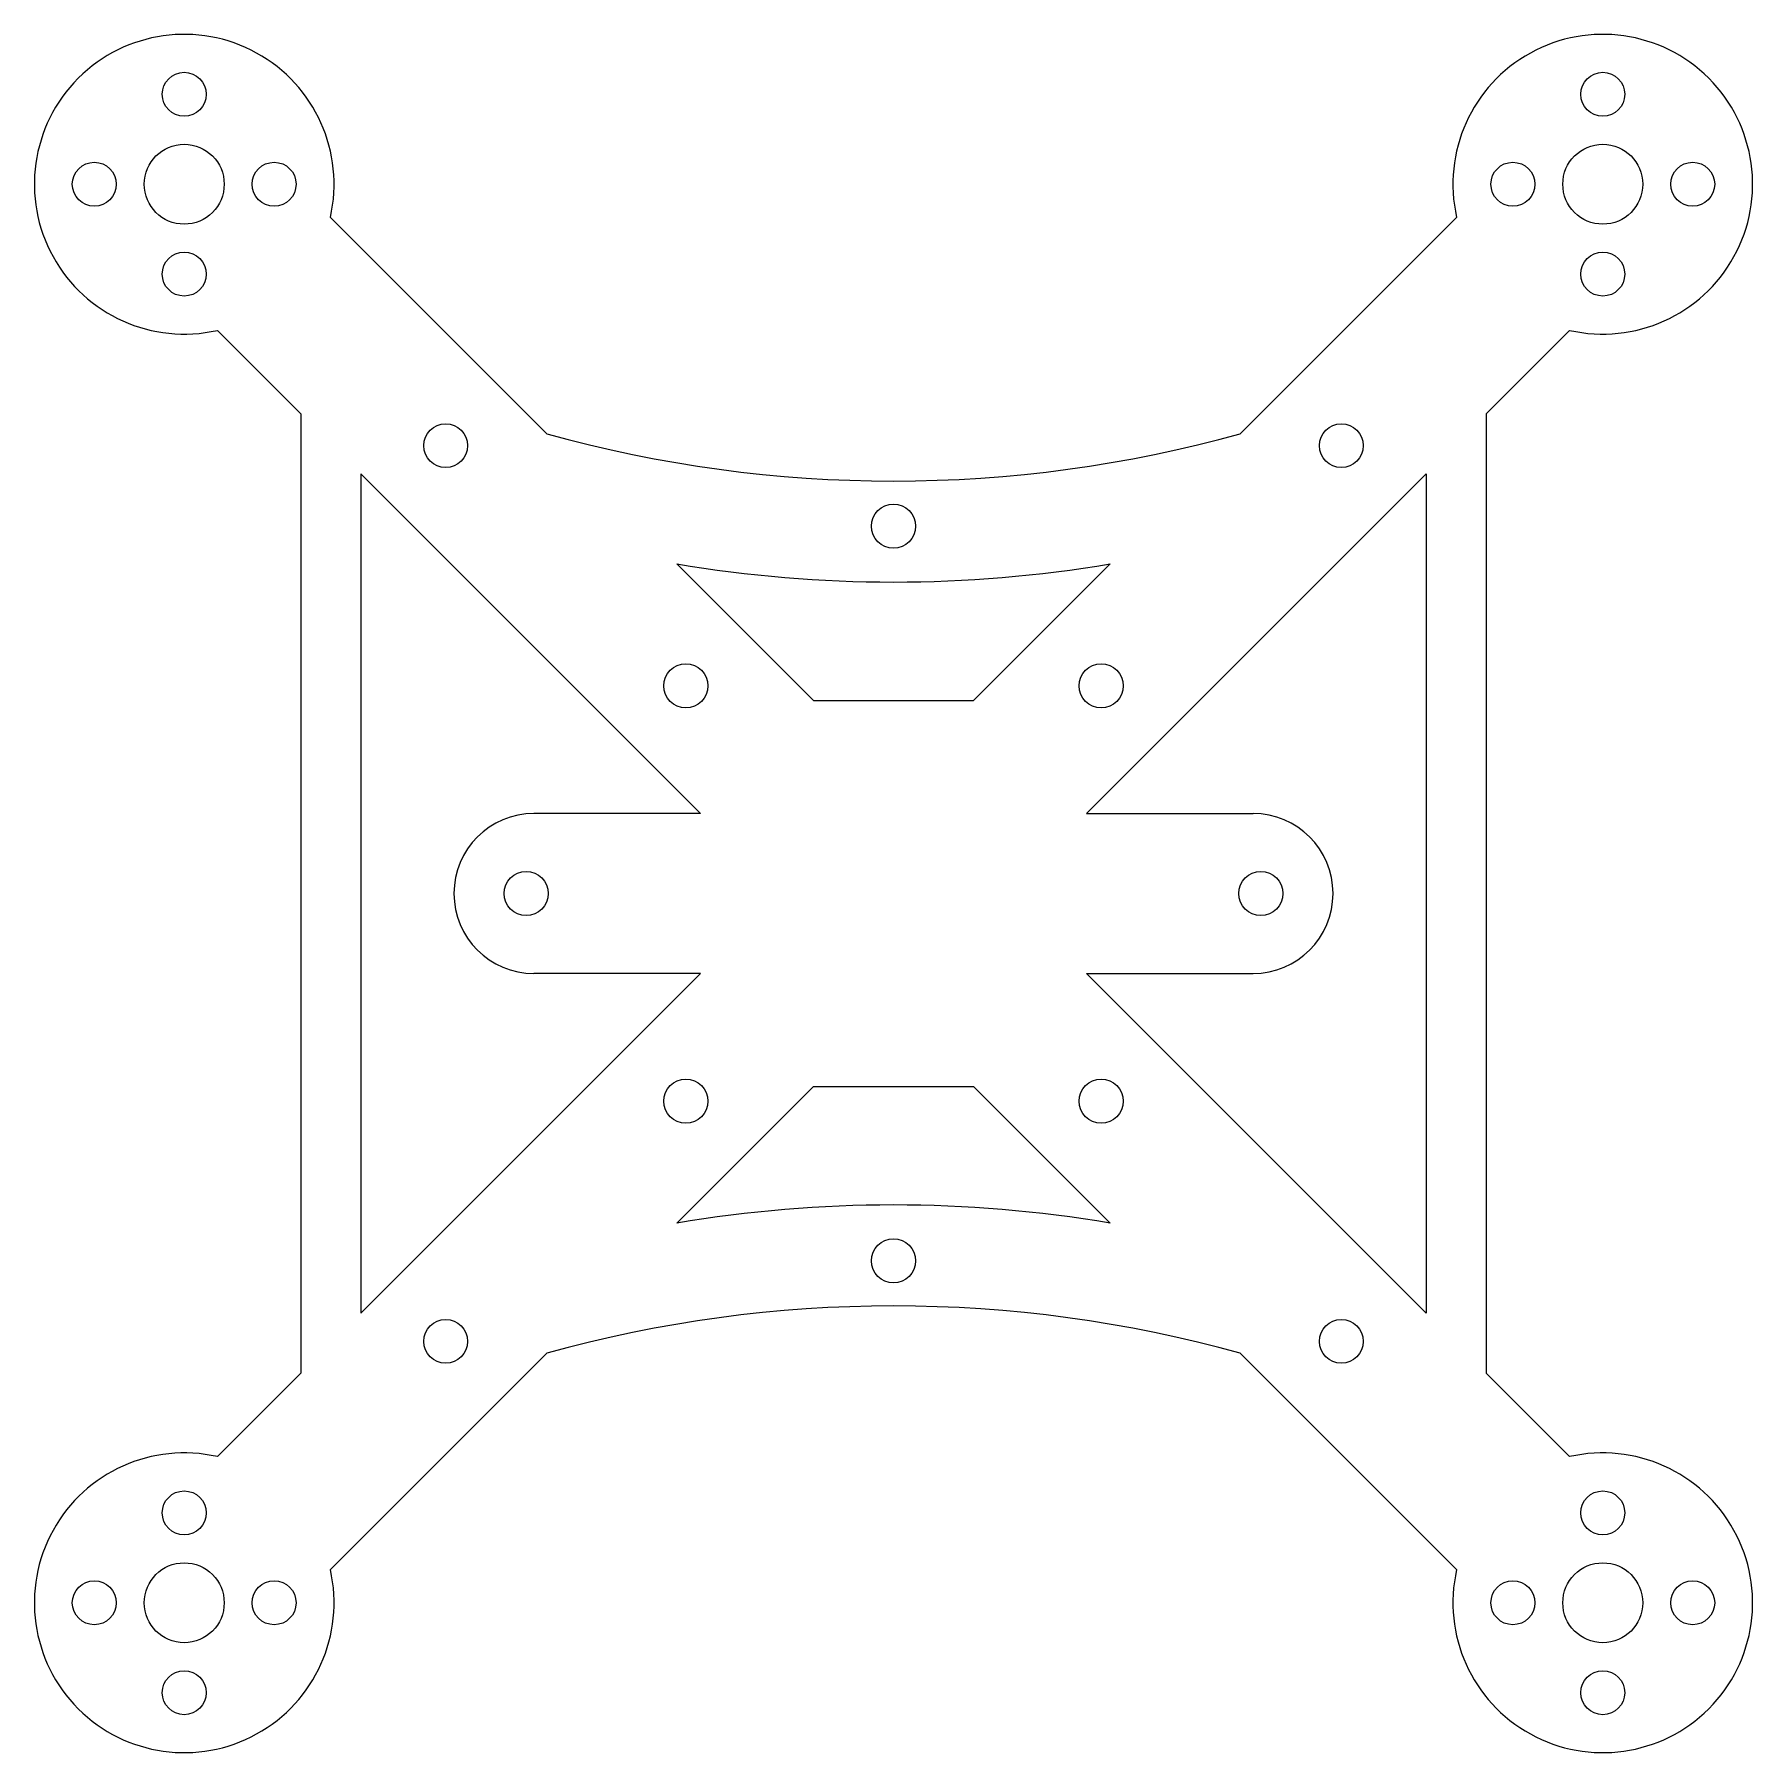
# Model space of a CAD drawing. Header units: millimetres. Extents: x -43 to 43, y -43 to 43.
import ezdxf

# ---------------------------------------------------------------- set-up
doc = ezdxf.new("R2010")
doc.units = ezdxf.units.MM
doc.layers.add('Body008', color=7, linetype='CONTINUOUS')

msp = doc.modelspace()

# ---------------------------------------------------------------- linework, layer by layer
at = {"layer": 'Body008'}
for p, q in [((-34.4, 40, 7.5), (-34.4, 40, 5.5)), ((-34.4, 40, 7.5), (-34.4, 40, 5.5)), ((36.6, 40, 7.5), (36.6, 40, 5.5)), ((36.6, 40, 7.5), (36.6, 40, 5.5)), ((-40, 36.6, 7.5), (-40, 36.6, 5.5)), ((-40, 36.6, 7.5), (-40, 36.6, 5.5)), ((31, 36.6, 7.5), (31, 36.6, 5.5)), ((31, 36.6, 7.5), (31, 36.6, 5.5)), ((-33.5, 35.5, 7.5), (-33.5, 35.5, 5.5)), ((-33.5, 35.5, 7.5), (-33.5, 35.5, 5.5)), ((-31, 34.4, 7.5), (-31, 34.4, 5.5)), ((-31, 34.4, 7.5), (-31, 34.4, 5.5)), ((40, 34.4, 7.5), (40, 34.4, 5.5)), ((40, 34.4, 7.5), (40, 34.4, 5.5)), ((-28.185, 33.842, 5.5), (-17.343, 23, 5.5)), ((-28.185, 33.842, 5.5), (-28.185, 33.842, 7.5)), ((-28.185, 33.842, 7.5), (-17.343, 23, 7.5)), ((-28.185, 33.842, 5.5), (-17.343, 23, 5.5)), ((-28.185, 33.842, 7.5), (-17.343, 23, 7.5)), ((-28.185, 33.842, 5.5), (-28.185, 33.842, 7.5)), ((17.343, 23, 7.5), (28.185, 33.842, 7.5)), ((28.185, 33.842, 5.5), (17.343, 23, 5.5)), ((28.185, 33.842, 5.5), (17.343, 23, 5.5)), ((17.343, 23, 7.5), (28.185, 33.842, 7.5)), ((28.185, 33.842, 5.5), (28.185, 33.842, 7.5)), ((28.185, 33.842, 5.5), (28.185, 33.842, 7.5)), ((35.5, 33.5, 7.5), (35.5, 33.5, 5.5)), ((35.5, 33.5, 7.5), (35.5, 33.5, 5.5)), ((-36.6, 31, 7.5), (-36.6, 31, 5.5)), ((-36.6, 31, 7.5), (-36.6, 31, 5.5)), ((34.4, 31, 7.5), (34.4, 31, 5.5)), ((34.4, 31, 7.5), (34.4, 31, 5.5)), ((-33.842, 28.185, 5.5), (-29.657, 24, 5.5)), ((-33.842, 28.185, 7.5), (-29.657, 24, 7.5)), ((-33.842, 28.185, 5.5), (-33.842, 28.185, 7.5)), ((-33.842, 28.185, 7.5), (-29.657, 24, 7.5)), ((-33.842, 28.185, 5.5), (-33.842, 28.185, 7.5)), ((-33.842, 28.185, 5.5), (-29.657, 24, 5.5)), ((33.842, 28.185, 5.5), (29.657, 24, 5.5)), ((33.842, 28.185, 7.5), (29.657, 24, 7.5)), ((33.842, 28.185, 5.5), (29.657, 24, 5.5)), ((33.842, 28.185, 7.5), (29.657, 24, 7.5)), ((33.842, 28.185, 5.5), (33.842, 28.185, 7.5)), ((33.842, 28.185, 5.5), (33.842, 28.185, 7.5)), ((-29.657, 24, 5.5), (-29.657, -24, 5.5)), ((-29.657, 24, 7.5), (-29.657, -24, 7.5)), ((-29.657, 24, 5.5), (-29.657, 24, 7.5)), ((-29.657, 24, 5.5), (-29.657, 24, 7.5)), ((-29.657, 24, 5.5), (-29.657, -24, 5.5)), ((-29.657, 24, 7.5), (-29.657, -24, 7.5)), ((29.657, 24, 5.5), (29.657, -24, 5.5)), ((29.657, 24, 7.5), (29.657, -24, 7.5)), ((29.657, 24, 5.5), (29.657, 24, 7.5)), ((29.657, 24, 5.5), (29.657, 24, 7.5)), ((29.657, 24, 5.5), (29.657, -24, 5.5)), ((29.657, 24, 7.5), (29.657, -24, 7.5)), ((-21.315, 22.415, 7.5), (-21.315, 22.415, 5.5)), ((-21.315, 22.415, 7.5), (-21.315, 22.415, 5.5)), ((-17.343, 23, 5.5), (-17.343, 23, 7.5)), ((-17.343, 23, 5.5), (-17.343, 23, 7.5)), ((17.343, 23, 5.5), (17.343, 23, 7.5)), ((17.343, 23, 5.5), (17.343, 23, 7.5)), ((-26.657, 21, 5.5), (-26.657, -21, 5.5)), ((-26.657, 21, 5.5), (-9.657, 4, 5.5)), ((-26.657, 21, 7.5), (-26.657, -21, 7.5)), ((-26.657, 21, 7.5), (-9.657, 4, 7.5)), ((-26.657, 21, 5.5), (-26.657, 21, 7.5)), ((-26.657, 21, 5.5), (-26.657, -21, 5.5)), ((-26.657, 21, 7.5), (-26.657, -21, 7.5)), ((-26.657, 21, 5.5), (-9.657, 4, 5.5)), ((-26.657, 21, 7.5), (-9.657, 4, 7.5)), ((-26.657, 21, 5.5), (-26.657, 21, 7.5)), ((26.657, 21, 5.5), (9.657, 4, 5.5)), ((26.657, 21, 7.5), (9.657, 4, 7.5)), ((26.657, 21, 5.5), (9.657, 4, 5.5)), ((26.657, 21, 7.5), (9.657, 4, 7.5)), ((22.415, 21.315, 7.5), (22.415, 21.315, 5.5)), ((22.415, 21.315, 7.5), (22.415, 21.315, 5.5)), ((26.657, 21, 5.5), (26.657, -21, 5.5)), ((26.657, 21, 7.5), (26.657, -21, 7.5)), ((26.657, 21, 5.5), (26.657, 21, 7.5)), ((26.657, 21, 5.5), (26.657, -21, 5.5)), ((26.657, 21, 7.5), (26.657, -21, 7.5)), ((26.657, 21, 5.5), (26.657, 21, 7.5)), ((1.1, 18.385, 7.5), (1.1, 18.385, 5.5)), ((1.1, 18.385, 7.5), (1.1, 18.385, 5.5)), ((-10.843, 16.5, 5.5), (-4, 9.657, 5.5)), ((-10.843, 16.5, 7.5), (-4, 9.657, 7.5)), ((-10.843, 16.5, 5.5), (-10.843, 16.5, 7.5)), ((-10.843, 16.5, 5.5), (-4, 9.657, 5.5)), ((-10.843, 16.5, 5.5), (-10.843, 16.5, 7.5)), ((-10.843, 16.5, 7.5), (-4, 9.657, 7.5)), ((4, 9.657, 5.5), (10.843, 16.5, 5.5)), ((4, 9.657, 7.5), (10.843, 16.5, 7.5)), ((4, 9.657, 5.5), (10.843, 16.5, 5.5)), ((4, 9.657, 7.5), (10.843, 16.5, 7.5)), ((10.843, 16.5, 5.5), (10.843, 16.5, 7.5)), ((10.843, 16.5, 5.5), (10.843, 16.5, 7.5)), ((-9.294, 10.394, 7.5), (-9.294, 10.394, 5.5)), ((-9.294, 10.394, 7.5), (-9.294, 10.394, 5.5)), ((-4, 9.657, 5.5), (4, 9.657, 5.5)), ((-4, 9.657, 7.5), (4, 9.657, 7.5)), ((-4, 9.657, 5.5), (-4, 9.657, 7.5)), ((-4, 9.657, 5.5), (4, 9.657, 5.5)), ((-4, 9.657, 7.5), (4, 9.657, 7.5)), ((-4, 9.657, 5.5), (-4, 9.657, 7.5)), ((4, 9.657, 5.5), (4, 9.657, 7.5)), ((4, 9.657, 5.5), (4, 9.657, 7.5)), ((10.394, 9.294, 7.5), (10.394, 9.294, 5.5)), ((10.394, 9.294, 7.5), (10.394, 9.294, 5.5)), ((-9.657, 4, 5.5), (-18, 4, 5.5)), ((-9.657, 4, 7.5), (-18, 4, 7.5)), ((-18, 4, 5.5), (-18, 4, 7.5)), ((-9.657, 4, 5.5), (-18, 4, 5.5)), ((-9.657, 4, 7.5), (-18, 4, 7.5)), ((-18, 4, 5.5), (-18, 4, 7.5)), ((-9.657, 4, 5.5), (-9.657, 4, 7.5)), ((-9.657, 4, 5.5), (-9.657, 4, 7.5)), ((9.657, 4, 5.5), (18, 4, 5.5)), ((9.657, 4, 7.5), (18, 4, 7.5)), ((9.657, 4, 5.5), (9.657, 4, 7.5)), ((9.657, 4, 5.5), (9.657, 4, 7.5)), ((9.657, 4, 5.5), (18, 4, 5.5)), ((9.657, 4, 7.5), (18, 4, 7.5)), ((18, 4, 5.5), (18, 4, 7.5)), ((18, 4, 5.5), (18, 4, 7.5)), ((-18.385, 1.1, 7.5), (-18.385, 1.1, 5.5)), ((-18.385, 1.1, 7.5), (-18.385, 1.1, 5.5)), ((18.385, -1.1, 7.5), (18.385, -1.1, 5.5)), ((18.385, -1.1, 7.5), (18.385, -1.1, 5.5)), ((-26.657, -21, 5.5), (-9.657, -4, 5.5)), ((-26.657, -21, 7.5), (-9.657, -4, 7.5)), ((-26.657, -21, 5.5), (-9.657, -4, 5.5)), ((-26.657, -21, 7.5), (-9.657, -4, 7.5)), ((-9.657, -4, 5.5), (-18, -4, 5.5)), ((-9.657, -4, 7.5), (-18, -4, 7.5)), ((-18, -4, 5.5), (-18, -4, 7.5)), ((-9.657, -4, 5.5), (-18, -4, 5.5)), ((-9.657, -4, 7.5), (-18, -4, 7.5)), ((-18, -4, 5.5), (-18, -4, 7.5)), ((-9.657, -4, 5.5), (-9.657, -4, 7.5)), ((-9.657, -4, 5.5), (-9.657, -4, 7.5)), ((26.657, -21, 5.5), (9.657, -4, 5.5)), ((9.657, -4, 5.5), (18, -4, 5.5)), ((26.657, -21, 7.5), (9.657, -4, 7.5)), ((9.657, -4, 7.5), (18, -4, 7.5)), ((26.657, -21, 5.5), (9.657, -4, 5.5)), ((9.657, -4, 5.5), (9.657, -4, 7.5)), ((26.657, -21, 7.5), (9.657, -4, 7.5)), ((9.657, -4, 5.5), (9.657, -4, 7.5)), ((9.657, -4, 5.5), (18, -4, 5.5)), ((9.657, -4, 7.5), (18, -4, 7.5)), ((18, -4, 5.5), (18, -4, 7.5)), ((18, -4, 5.5), (18, -4, 7.5)), ((-10.394, -9.294, 7.5), (-10.394, -9.294, 5.5)), ((-10.394, -9.294, 7.5), (-10.394, -9.294, 5.5)), ((-4, -9.657, 5.5), (-10.843, -16.5, 5.5)), ((-4, -9.657, 7.5), (-10.843, -16.5, 7.5)), ((-4, -9.657, 5.5), (-10.843, -16.5, 5.5)), ((-4, -9.657, 7.5), (-10.843, -16.5, 7.5)), ((-4, -9.657, 5.5), (4, -9.657, 5.5)), ((-4, -9.657, 7.5), (4, -9.657, 7.5)), ((-4, -9.657, 5.5), (-4, -9.657, 7.5)), ((-4, -9.657, 5.5), (-4, -9.657, 7.5)), ((-4, -9.657, 5.5), (4, -9.657, 5.5)), ((-4, -9.657, 7.5), (4, -9.657, 7.5)), ((10.843, -16.5, 5.5), (4, -9.657, 5.5)), ((10.843, -16.5, 7.5), (4, -9.657, 7.5)), ((4, -9.657, 5.5), (4, -9.657, 7.5)), ((10.843, -16.5, 5.5), (4, -9.657, 5.5)), ((10.843, -16.5, 7.5), (4, -9.657, 7.5)), ((4, -9.657, 5.5), (4, -9.657, 7.5)), ((9.294, -10.394, 7.5), (9.294, -10.394, 5.5)), ((9.294, -10.394, 7.5), (9.294, -10.394, 5.5)), ((-10.843, -16.5, 5.5), (-10.843, -16.5, 7.5)), ((-10.843, -16.5, 5.5), (-10.843, -16.5, 7.5)), ((10.843, -16.5, 5.5), (10.843, -16.5, 7.5)), ((10.843, -16.5, 5.5), (10.843, -16.5, 7.5)), ((-1.1, -18.385, 7.5), (-1.1, -18.385, 5.5)), ((-1.1, -18.385, 7.5), (-1.1, -18.385, 5.5)), ((-26.657, -21, 5.5), (-26.657, -21, 7.5)), ((-26.657, -21, 5.5), (-26.657, -21, 7.5)), ((-22.415, -21.315, 7.5), (-22.415, -21.315, 5.5)), ((-22.415, -21.315, 7.5), (-22.415, -21.315, 5.5)), ((26.657, -21, 5.5), (26.657, -21, 7.5)), ((26.657, -21, 5.5), (26.657, -21, 7.5)), ((-28.185, -33.842, 5.5), (-17.343, -23, 5.5)), ((-28.185, -33.842, 7.5), (-17.343, -23, 7.5)), ((-28.185, -33.842, 7.5), (-17.343, -23, 7.5)), ((-28.185, -33.842, 5.5), (-17.343, -23, 5.5)), ((-17.343, -23, 5.5), (-17.343, -23, 7.5)), ((-17.343, -23, 5.5), (-17.343, -23, 7.5)), ((28.185, -33.842, 5.5), (17.343, -23, 5.5)), ((28.185, -33.842, 7.5), (17.343, -23, 7.5)), ((17.343, -23, 5.5), (17.343, -23, 7.5)), ((17.343, -23, 5.5), (17.343, -23, 7.5)), ((28.185, -33.842, 5.5), (17.343, -23, 5.5)), ((28.185, -33.842, 7.5), (17.343, -23, 7.5)), ((21.315, -22.415, 7.5), (21.315, -22.415, 5.5)), ((21.315, -22.415, 7.5), (21.315, -22.415, 5.5)), ((-33.842, -28.185, 5.5), (-29.657, -24, 5.5)), ((-33.842, -28.185, 7.5), (-29.657, -24, 7.5)), ((-33.842, -28.185, 5.5), (-29.657, -24, 5.5)), ((-33.842, -28.185, 7.5), (-29.657, -24, 7.5)), ((-29.657, -24, 5.5), (-29.657, -24, 7.5)), ((-29.657, -24, 5.5), (-29.657, -24, 7.5)), ((33.842, -28.185, 5.5), (29.657, -24, 5.5)), ((33.842, -28.185, 7.5), (29.657, -24, 7.5)), ((29.657, -24, 5.5), (29.657, -24, 7.5)), ((29.657, -24, 5.5), (29.657, -24, 7.5)), ((33.842, -28.185, 7.5), (29.657, -24, 7.5)), ((33.842, -28.185, 5.5), (29.657, -24, 5.5)), ((-33.842, -28.185, 5.5), (-33.842, -28.185, 7.5)), ((-33.842, -28.185, 5.5), (-33.842, -28.185, 7.5)), ((33.842, -28.185, 5.5), (33.842, -28.185, 7.5)), ((33.842, -28.185, 5.5), (33.842, -28.185, 7.5)), ((-34.4, -31, 7.5), (-34.4, -31, 5.5)), ((-34.4, -31, 7.5), (-34.4, -31, 5.5)), ((36.6, -31, 7.5), (36.6, -31, 5.5)), ((36.6, -31, 7.5), (36.6, -31, 5.5)), ((-35.5, -33.5, 7.5), (-35.5, -33.5, 5.5)), ((-35.5, -33.5, 7.5), (-35.5, -33.5, 5.5)), ((-40, -34.4, 7.5), (-40, -34.4, 5.5)), ((-40, -34.4, 7.5), (-40, -34.4, 5.5)), ((-28.185, -33.842, 5.5), (-28.185, -33.842, 7.5)), ((-28.185, -33.842, 5.5), (-28.185, -33.842, 7.5)), ((28.185, -33.842, 5.5), (28.185, -33.842, 7.5)), ((28.185, -33.842, 5.5), (28.185, -33.842, 7.5)), ((31, -34.4, 7.5), (31, -34.4, 5.5)), ((31, -34.4, 7.5), (31, -34.4, 5.5)), ((33.5, -35.5, 7.5), (33.5, -35.5, 5.5)), ((33.5, -35.5, 7.5), (33.5, -35.5, 5.5)), ((-31, -36.6, 7.5), (-31, -36.6, 5.5)), ((-31, -36.6, 7.5), (-31, -36.6, 5.5)), ((40, -36.6, 7.5), (40, -36.6, 5.5)), ((40, -36.6, 7.5), (40, -36.6, 5.5)), ((-36.6, -40, 7.5), (-36.6, -40, 5.5)), ((-36.6, -40, 7.5), (-36.6, -40, 5.5)), ((34.4, -40, 7.5), (34.4, -40, 5.5)), ((34.4, -40, 7.5), (34.4, -40, 5.5))]:
    msp.add_line(p, q, dxfattribs=at)
for centre, radius in [((-35.5, 40, 5.5), 1.1), ((-35.5, 40, 7.5), 1.1), ((-35.5, 40, 7.5), 1.1), ((-35.5, 40, 5.5), 1.1), ((35.5, 40, 5.5), 1.1), ((35.5, 40, 7.5), 1.1), ((35.5, 40, 7.5), 1.1), ((35.5, 40, 5.5), 1.1), ((-35.5, 35.5, 5.5), 2), ((-35.5, 35.5, 7.5), 2), ((-35.5, 35.5, 7.5), 2), ((-35.5, 35.5, 5.5), 2), ((35.5, 35.5, 5.5), 2), ((35.5, 35.5, 7.5), 2), ((35.5, 35.5, 7.5), 2), ((35.5, 35.5, 5.5), 2), ((-40, 35.5, 5.5), 1.1), ((-40, 35.5, 7.5), 1.1), ((-40, 35.5, 7.5), 1.1), ((-40, 35.5, 5.5), 1.1), ((-31, 35.5, 5.5), 1.1), ((-31, 35.5, 7.5), 1.1), ((-31, 35.5, 7.5), 1.1), ((-31, 35.5, 5.5), 1.1), ((31, 35.5, 5.5), 1.1), ((31, 35.5, 7.5), 1.1), ((31, 35.5, 7.5), 1.1), ((31, 35.5, 5.5), 1.1), ((40, 35.5, 5.5), 1.1), ((40, 35.5, 7.5), 1.1), ((40, 35.5, 7.5), 1.1), ((40, 35.5, 5.5), 1.1), ((-35.5, 31, 5.5), 1.1), ((-35.5, 31, 7.5), 1.1), ((-35.5, 31, 7.5), 1.1), ((-35.5, 31, 5.5), 1.1), ((35.5, 31, 5.5), 1.1), ((35.5, 31, 7.5), 1.1), ((35.5, 31, 7.5), 1.1), ((35.5, 31, 5.5), 1.1), ((-22.415, 22.415, 5.5), 1.1), ((-22.415, 22.415, 7.5), 1.1), ((-22.415, 22.415, 7.5), 1.1), ((-22.415, 22.415, 5.5), 1.1), ((22.415, 22.415, 5.5), 1.1), ((22.415, 22.415, 7.5), 1.1), ((22.415, 22.415, 7.5), 1.1), ((22.415, 22.415, 5.5), 1.1), ((0, 18.385, 5.5), 1.1), ((0, 18.385, 7.5), 1.1), ((0, 18.385, 7.5), 1.1), ((0, 18.385, 5.5), 1.1), ((-10.394, 10.394, 5.5), 1.1), ((-10.394, 10.394, 7.5), 1.1), ((-10.394, 10.394, 7.5), 1.1), ((-10.394, 10.394, 5.5), 1.1), ((10.394, 10.394, 5.5), 1.1), ((10.394, 10.394, 7.5), 1.1), ((10.394, 10.394, 7.5), 1.1), ((10.394, 10.394, 5.5), 1.1), ((-18.385, 0, 5.5), 1.1), ((-18.385, 0, 7.5), 1.1), ((-18.385, 0, 7.5), 1.1), ((-18.385, 0, 5.5), 1.1), ((18.385, 0, 5.5), 1.1), ((18.385, 0, 7.5), 1.1), ((18.385, 0, 7.5), 1.1), ((18.385, 0, 5.5), 1.1), ((-10.394, -10.394, 5.5), 1.1), ((-10.394, -10.394, 7.5), 1.1), ((-10.394, -10.394, 7.5), 1.1), ((-10.394, -10.394, 5.5), 1.1), ((10.394, -10.394, 5.5), 1.1), ((10.394, -10.394, 7.5), 1.1), ((10.394, -10.394, 7.5), 1.1), ((10.394, -10.394, 5.5), 1.1), ((0, -18.385, 5.5), 1.1), ((0, -18.385, 7.5), 1.1), ((0, -18.385, 7.5), 1.1), ((0, -18.385, 5.5), 1.1), ((-22.415, -22.415, 5.5), 1.1), ((-22.415, -22.415, 7.5), 1.1), ((-22.415, -22.415, 7.5), 1.1), ((-22.415, -22.415, 5.5), 1.1), ((22.415, -22.415, 5.5), 1.1), ((22.415, -22.415, 7.5), 1.1), ((22.415, -22.415, 7.5), 1.1), ((22.415, -22.415, 5.5), 1.1), ((-35.5, -31, 5.5), 1.1), ((-35.5, -31, 7.5), 1.1), ((-35.5, -31, 7.5), 1.1), ((-35.5, -31, 5.5), 1.1), ((35.5, -31, 5.5), 1.1), ((35.5, -31, 7.5), 1.1), ((35.5, -31, 7.5), 1.1), ((35.5, -31, 5.5), 1.1), ((-35.5, -35.5, 5.5), 2), ((-35.5, -35.5, 7.5), 2), ((-35.5, -35.5, 7.5), 2), ((-35.5, -35.5, 5.5), 2), ((35.5, -35.5, 5.5), 2), ((35.5, -35.5, 7.5), 2), ((35.5, -35.5, 7.5), 2), ((35.5, -35.5, 5.5), 2), ((-40, -35.5, 5.5), 1.1), ((-40, -35.5, 7.5), 1.1), ((-40, -35.5, 7.5), 1.1), ((-40, -35.5, 5.5), 1.1), ((-31, -35.5, 5.5), 1.1), ((-31, -35.5, 7.5), 1.1), ((-31, -35.5, 7.5), 1.1), ((-31, -35.5, 5.5), 1.1), ((31, -35.5, 5.5), 1.1), ((31, -35.5, 7.5), 1.1), ((31, -35.5, 7.5), 1.1), ((31, -35.5, 5.5), 1.1), ((40, -35.5, 5.5), 1.1), ((40, -35.5, 7.5), 1.1), ((40, -35.5, 7.5), 1.1), ((40, -35.5, 5.5), 1.1), ((-35.5, -40, 5.5), 1.1), ((-35.5, -40, 7.5), 1.1), ((-35.5, -40, 7.5), 1.1), ((-35.5, -40, 5.5), 1.1), ((35.5, -40, 5.5), 1.1), ((35.5, -40, 7.5), 1.1), ((35.5, -40, 7.5), 1.1), ((35.5, -40, 5.5), 1.1)]:
    msp.add_circle(centre, radius, dxfattribs=at)
for centre, radius, start, end in [((-35.5, 35.5, 5.5), 7.5, -12.76905, -77.23095), ((-35.5, 35.5, 7.5), 7.5, -12.76905, -77.23095), ((-35.5, 35.5, 5.5), 7.5, -12.76905, -77.23095), ((-35.5, 35.5, 7.5), 7.5, -12.76905, -77.23095), ((35.5, 35.5, 5.5), 7.5, -102.76905, -167.23095), ((35.5, 35.5, 7.5), 7.5, -102.76905, -167.23095), ((35.5, 35.5, 5.5), 7.5, -102.76905, -167.23095), ((35.5, 35.5, 7.5), 7.5, -102.76905, -167.23095), ((0, 85.644, 5.5), 65, -105.47498, -74.52502), ((0, 85.644, 7.5), 65, -105.47498, -74.52502), ((0, 85.644, 5.5), 65, -105.47498, -74.52502), ((0, 85.644, 7.5), 65, -105.47498, -74.52502), ((0, 80.589, 5.5), 65, -99.60284, -80.39716), ((0, 80.589, 7.5), 65, -99.60284, -80.39716), ((0, 80.589, 5.5), 65, -99.60284, -80.39716), ((0, 80.589, 7.5), 65, -99.60284, -80.39716), ((-18, 0, 5.5), 4, 90, -90), ((-18, 0, 7.5), 4, 90, -90), ((-18, 0, 5.5), 4, 90, -90), ((-18, 0, 7.5), 4, 90, -90), ((18, 0, 5.5), 4, -90, 90), ((18, 0, 7.5), 4, -90, 90), ((18, 0, 5.5), 4, -90, 90), ((18, 0, 7.5), 4, -90, 90), ((0, -80.589, 5.5), 65, 80.39716, 99.60284), ((0, -80.589, 7.5), 65, 80.39716, 99.60284), ((0, -80.589, 5.5), 65, 80.39716, 99.60284), ((0, -80.589, 7.5), 65, 80.39716, 99.60284), ((0, -85.644, 5.5), 65, 74.52502, 105.47498), ((0, -85.644, 7.5), 65, 74.52502, 105.47498), ((0, -85.644, 5.5), 65, 74.52502, 105.47498), ((0, -85.644, 7.5), 65, 74.52502, 105.47498), ((-35.5, -35.5, 5.5), 7.5, 77.23095, 12.76905), ((-35.5, -35.5, 7.5), 7.5, 77.23095, 12.76905), ((-35.5, -35.5, 5.5), 7.5, 77.23095, 12.76905), ((-35.5, -35.5, 7.5), 7.5, 77.23095, 12.76905), ((35.5, -35.5, 5.5), 7.5, 167.23095, 102.76905), ((35.5, -35.5, 7.5), 7.5, 167.23095, 102.76905), ((35.5, -35.5, 5.5), 7.5, 167.23095, 102.76905), ((35.5, -35.5, 7.5), 7.5, 167.23095, 102.76905)]:
    msp.add_arc(centre, radius, start, end, dxfattribs=at)

doc.saveas('drawing.dxf')
